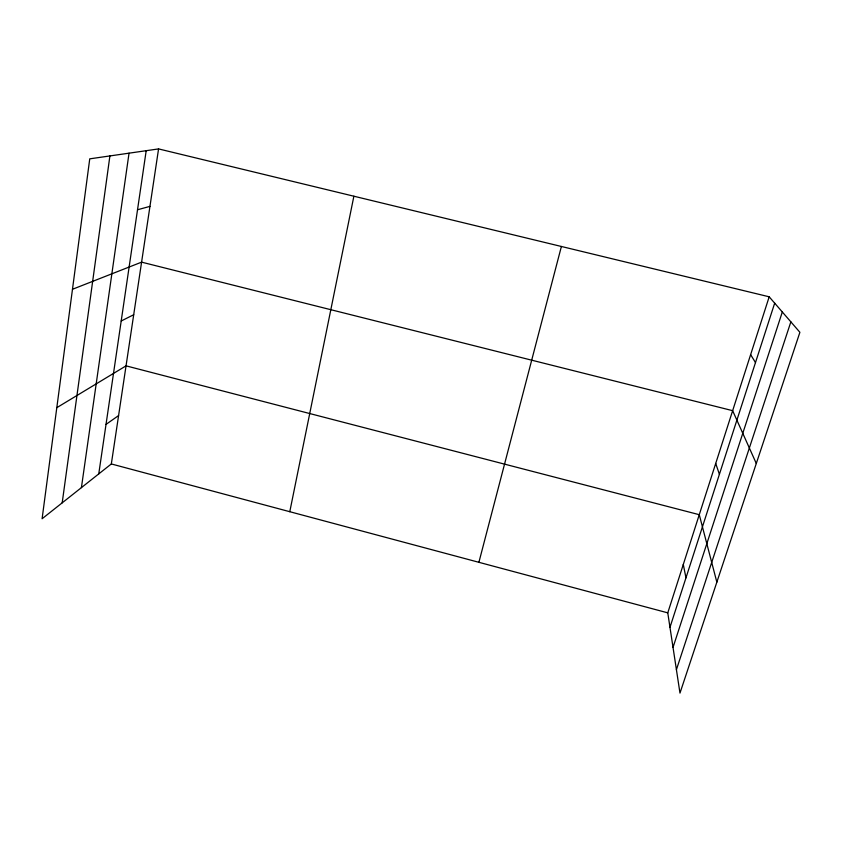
<?xml version="1.0" encoding="UTF-8"?>
<svg xmlns="http://www.w3.org/2000/svg" width="842" height="842" viewBox="0 0 842 842"><rect width="100%" height="100%" fill="white"/><g stroke="black" fill="none" stroke-linecap="round" stroke-linejoin="round"><path stroke-width="1.26" d="M62.192 502.842L109.902 155.928M81.411 487.644L129.036 153.17M98.756 473.909L146.192 150.697M158.57 148.908L89.747 158.843L42.1 518.746L111.333 463.953L158.57 148.908L769.188 296.805L799.9 332.306L679.978 693.092L667.769 612.85L769.188 296.805M289.785 511.704L353.882 196.218M478.898 562.309L561.393 246.474M669.969 627.353L774.682 303.141M673.021 647.414L782.313 311.972M676.41 669.695L790.859 321.855M106.029 424.379L118.585 415.58M56.803 407.675L126.047 365.849L699.27 514.694L716.847 582.148M121.195 321.002L133.71 314.729M72.475 289.28L141.593 262.146L732.645 410.675L756.295 463.5M137.53 209.763L149.95 206.374M111.333 463.953L667.769 612.85M750.632 354.629L755.484 362.586M715.711 463.447L719.405 474.309M683.294 564.477L685.967 577.844"/></g></svg>
